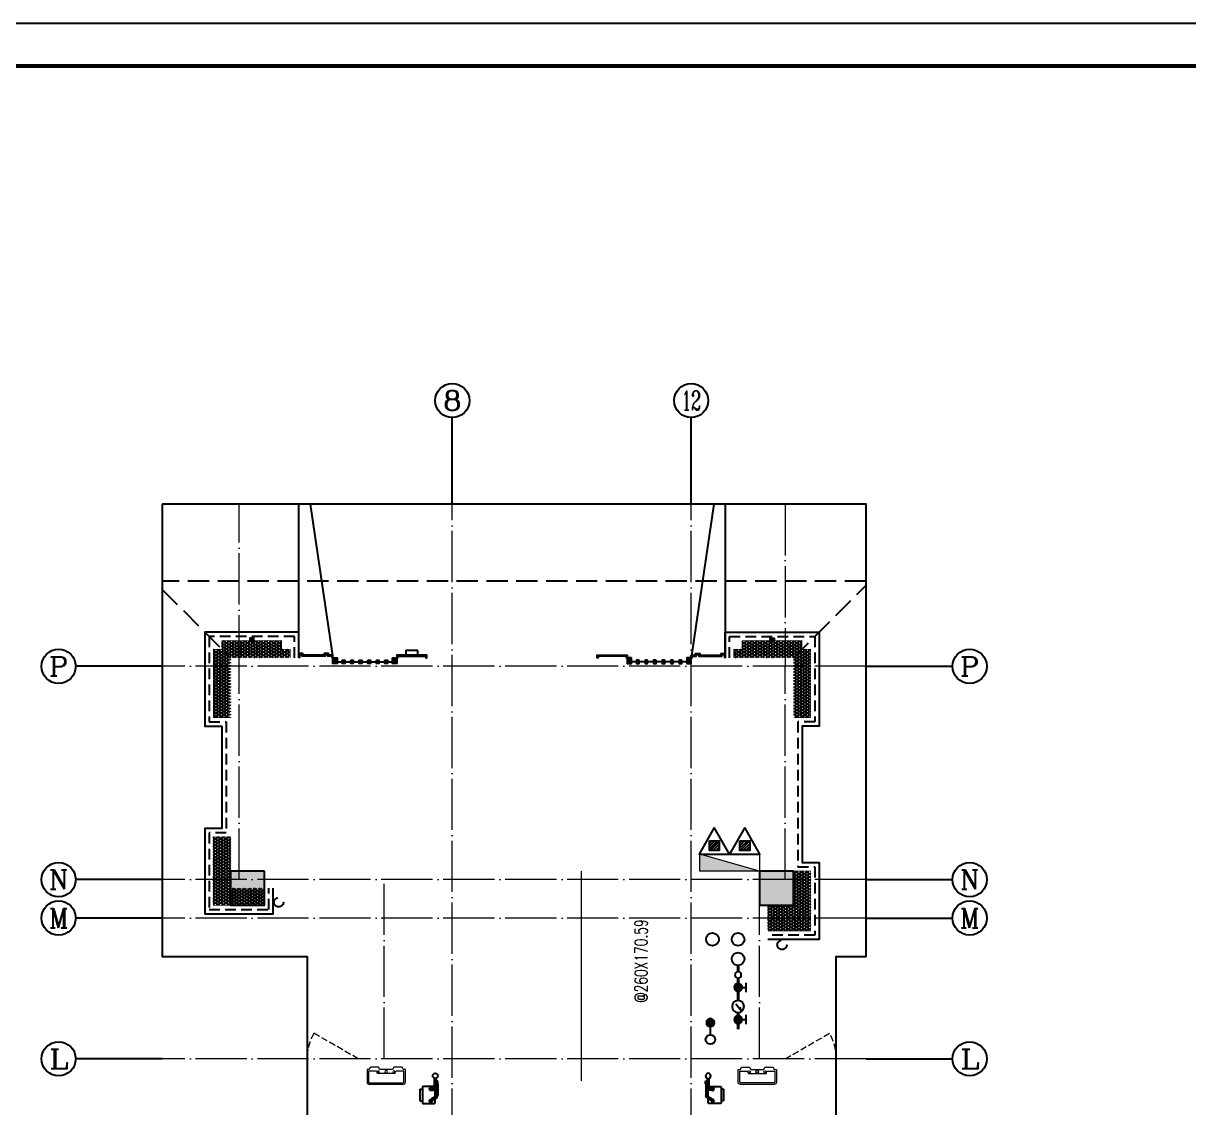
# Model space of a CAD drawing. Extents: x -518115 to 1124316, y -209821 to 1628073.
# Drawn here: x 954430 to 968090, y 59590 to 72298 of the extents above; entities that cross this region are included whole.
import ezdxf
from ezdxf.enums import TextEntityAlignment as Align

# ---------------------------------------------------------------- set-up
doc = ezdxf.new("R2010")
doc.units = 0
doc.header["$LTSCALE"] = 1000
doc.header["$MEASUREMENT"] = 0
for name, pattern in [('DASH', [0.35, 0.25, -0.1]), ('DOTE', [2.42, 2, -0.2, 0.02, -0.2]), ('HIDDEN', [0.375, 0.25, -0.125])]:
    doc.linetypes.add(name, pattern=pattern)
for name, color, linetype in [('A-EQPM-MECH', 191, 'Continuous'), ('AH-FURNITURE', 1, 'Continuous'), ('AXIS', 3, 'Continuous'), ('AXIS_TEXT', 4, 'Continuous'), ('DIM_SYMB', 3, 'Continuous'), ('EQUIP_地漏', 7, 'Continuous'), ('EQUIP_消防', 7, 'Continuous'), ('PUB_TEXT', 4, 'Continuous'), ('VPIPE-凝结', 150, 'Continuous'), ('VPIPE-废水', 31, 'Continuous'), ('VPIPE-消防', 1, 'TG_X'), ('VPIPE-给水', 3, 'TG_J'), ('VPIPE-雨水', 4, 'DASH'), ('修改标示', 212, 'Continuous'), ('卫生间', 6, 'Continuous'), ('图框', 140, 'Continuous'), ('污水', 3, 'Continuous'), ('看线', 251, 'Continuous'), ('立面', 73, 'Continuous'), ('立面-看线', 251, 'Continuous'), ('给水', 4, 'Continuous'), ('铝合金', 144, 'Continuous')]:
    doc.layers.add(name, color=color, linetype=linetype)
for name, color, linetype, lineweight in [('DOTE', 19, 'DOTE', 9), ('EQUIP_消火栓', 242, 'Continuous', 18), ('PUB_HATCH', 8, 'Continuous', 9), ('STAIR', 2, 'Continuous', 18), ('WINDOW', 144, 'Continuous', 15), ('平面-空调预留孔', 173, 'Continuous', 15)]:
    doc.layers.add(name, color=color, linetype=linetype, lineweight=lineweight)
doc.layers.add('yichutu', color=7, linetype='Continuous', true_color=0xffffff, plot=False)
doc.styles.add('_TCH_AXIS', font='COMPLEX', dxfattribs={"bigfont": 'GBCBIG'})
doc.styles.add('_TCH_DIM', font='SIMPLEX.shx', dxfattribs={"width": 0.7, "bigfont": 'GBCBIG.shx'})
doc.styles.add('COMPLEX', font='COMPLEX')
doc.styles.add('TG_LINETYPE', font='SIMPLEX', dxfattribs={"width": 0.8, "height": 3, "bigfont": 'HZTXT'})
doc.linetypes.add('TG_J', pattern='A,2,-0.22,["J",TG_LINETYPE,S=0.1,R=0,X=-0.18,Y=-0.15],0', length=2.22)
doc.linetypes.add('TG_X', pattern='A,4,-0.3,["X",TG_LINETYPE,S=0.1,R=0,X=-0.23,Y=-0.15],0', length=4.3)
pattern_1 = [(45, (256816.0654, -890217.961), (-2.24506403, 2.24506403), [])]
pattern_2 = [(0, (527841.131, -467154.355), (30.95625, 17.872595), [20.6375, -41.275]), (120, (527841.131, -467154.355), (-30.9562463, 17.8726014), [20.6375, -41.275]), (60, (527841.131, -467154.355), (3.7e-06, 35.7451964), [-41.275, 20.6375])]
pattern_3 = [(0, (527741.769, -470254.354), (30.95625, 17.872595), [20.6375, -41.275]), (120, (527741.769, -470254.354), (-30.9562463, 17.8726014), [20.6375, -41.275]), (60, (527741.769, -470254.354), (3.7e-06, 35.7451964), [-41.275, 20.6375])]
pattern_4 = [(45, (68808.3165, -730503.131), (-2.24506403, 2.24506403), [])]
pattern_5 = [(45, (257455.833, -890218.1396), (-2.24506403, 2.24506403), [])]
pattern_6 = [(45, (256755.8296, -890218.1434), (-2.24506403, 2.24506403), [])]
pattern_7 = [(45, (257365.8303, -890218.1486), (-2.24506403, 2.24506403), [])]
pattern_8 = [(45, (257265.8303, -890218.1477), (-2.24506403, 2.24506403), [])]
pattern_9 = [(45, (257165.8303, -890218.1467), (-2.24506403, 2.24506403), [])]
pattern_10 = [(45, (257065.8303, -890218.1458), (-2.24506403, 2.24506403), [])]
pattern_11 = [(45, (256965.8303, -890218.145), (-2.24506403, 2.24506403), [])]
pattern_12 = [(45, (256865.8303, -890218.144), (-2.24506403, 2.24506403), [])]
pattern_13 = [(45, (68608.3165, -731572.6303), (-2.24506403, 2.24506403), [])]

# ---------------------------------------------------------------- blocks, each defined once
blk = doc.blocks.new('A$C549D2611')
at = {"layer": '图框'}
blk.add_lwpolyline([(0, 0), (42050, 0), (42050, -29700), (0, -29700)], close=True, dxfattribs=at)
blk.add_lwpolyline([(0, 0), (42050, 0), (42050, -29700), (0, -29700)], close=True, dxfattribs=at)
at = {"layer": '图框', "const_width": 50}
blk.add_lwpolyline([(41550, -29200), (41550, -500), (1250, -500), (1250, -29200)], close=True, dxfattribs=at)
blk = doc.blocks.new('_AXISO')
blk.add_circle((0, 0), 0.5)
at = {"layer": 'AXIS_TEXT', "style": 'COMPLEX', "width": 1.041667}
blk.add_attdef('A', text='', height=0.56, dxfattribs=at).set_placement((-0.25, -0.28), (0.25, -0.28), align=Align.FIT)
blk = doc.blocks.new('A$C028C60F5')
at = {"color": 6}
blk.add_lwpolyline([(400, 0), (0, 0), (0, -400), (400, -400)], close=True, dxfattribs=at)
at = {"layer": 'PUB_HATCH'}
blk.add_solid([(0, -400), (400, -400), (0, 0), (400, 0)], dxfattribs=at)
blk = doc.blocks.new('A$C3EFA6995')
for p in [(9700, -2400), (15900, -2400)]:
    blk.add_blockref('A$C028C60F5', p)
blk = doc.blocks.new('A$C7D502F78')
at = {"layer": '修改标示', "ltscale": 2}
blk.add_lwpolyline([(-151, 197), (-11, 197), (-11, 142), (-151, 142)], close=True, dxfattribs=at)
blk = doc.blocks.new('$TwtSys$00000546')
h = blk.add_hatch()
h.set_pattern_fill('ANSI31', color=1, scale=200, style=0)
h.set_pattern_definition([(45, (-38543.802, -6670.83), (-17.67767, 17.67767), [])])
h.paths.add_polyline_path([(-65, 174), (65, 174), (65, 44), (-65, 44)])
at = {"color": 1}
for points in [[(0, 344), (-198, 0), (198, 0)], [(-65, 174), (65, 174), (65, 44), (-65, 44)]]:
    blk.add_lwpolyline(points, close=True, dxfattribs=at)
blk = doc.blocks.new('$TwtSys$00000434')
for p, q in [((-0.5, 0.5), (-0.5, -0.5)), ((-0.5, -0.5), (0.5, 0.5)), ((0.5, 0.5), (-0.5, 0.5)), ((0.5, -0.5), (0.5, 0.5)), ((-0.5, -0.5), (0.5, -0.5))]:
    blk.add_line(p, q)
blk.add_solid([(0.5, -0.5), (0.5, 0.5), (-0.5, -0.5)])
blk = doc.blocks.new('$TwtSys$00000141')
at = {"color": 1}
for p, q in [((-47, 4), (-5, 46)), ((-47, 4), (-5, 46)), ((-44, -18), (18, 44)), ((-44, -18), (18, 44)), ((-33, -33), (33, 33)), ((-33, -33), (33, 33)), ((-16, -44), (44, 16)), ((-16, -44), (44, 16)), ((6, -46), (46, -6)), ((6, -46), (46, -6))]:
    blk.add_line(p, q, dxfattribs=at)
blk.add_circle((0, 0), 47, dxfattribs=at)
blk.add_circle((0, 0), 47, dxfattribs=at)
blk = doc.blocks.new('A$C2705576B')
at = {"layer": '给水'}
h = blk.add_hatch(color=256, dxfattribs=at)
edge = h.paths.add_edge_path()
edge.add_arc((417, -1741), 47.2, 0, 360)
h = blk.add_hatch(color=256, dxfattribs=at)
edge = h.paths.add_edge_path()
edge.add_arc((795, -1741), 47.2, 0, 360)
for p, q in [((363, -1645), (472, -1645)), ((417, -1741), (417, -1645)), ((601, -1768), (525, -1704)), ((525, -1704), (564, -1715)), ((740, -1645), (849, -1645)), ((795, -1741), (795, -1645))]:
    blk.add_line(p, q, dxfattribs=at)
at = {"layer": '给水', "const_width": 35.4}
for points in [[(499, -1741), (302, -1741)], [(903, -1741), (641, -1741)], [(1053, -1741), (978, -1741)]]:
    blk.add_lwpolyline(points, dxfattribs=at)
at = {"layer": '给水'}
for centre, radius in [((417, -1741), 47.2), ((570, -1741), 70.8), ((795, -1741), 47.2), ((941, -1741), 37.5)]:
    blk.add_circle(centre, radius, dxfattribs=at)
blk = doc.blocks.new('FRSDFDGDGDRGDR')
at = {"layer": '平面-空调预留孔'}
for p, q in [((699612, 775044), (699612, 775441)), ((699619, 775448), (699746, 775448)), ((699746, 775448), (699746, 775355)), ((699720, 775342), (699720, 775143)), ((699727, 775349), (699740, 775349)), ((699727, 775136), (699740, 775136)), ((699746, 775130), (699746, 775037)), ((699746, 775037), (699619, 775037))]:
    blk.add_line(p, q, dxfattribs=at)
blk.add_lwpolyline([(699766, 775167), (699793, 775154), (699793, 775057), (699766, 775044), (699766, 775018), (699619, 775018, -0.414214), (699593, 775044), (699593, 775441, -0.414214), (699619, 775468), (699766, 775468), (699766, 775441), (699793, 775428), (699793, 775332), (699766, 775318)], format="xyb", close=True, dxfattribs=at)
for centre, radius in [((699740, 775243), 15.8), ((699740, 775332), 10.6), ((699740, 775154), 10.6)]:
    blk.add_circle(centre, radius, dxfattribs=at)
for centre, start, end in [((699619, 775441), 90, 180), ((699727, 775342), 90, 180), ((699740, 775355), 270, 360), ((699727, 775143), 180, 270), ((699740, 775130), 0, 90), ((699619, 775044), 180, 270)]:
    blk.add_arc(centre, 6.6, start, end, dxfattribs=at)
blk = doc.blocks.new('A$C60D053AF')
at = {"layer": 'AH-FURNITURE', "color": 8}
for p, q in [((233, -90), (128, -90)), ((233, -110), (128, -110)), ((193, -71), (328, -71)), ((193, -91), (328, -91)), ((245, -129), (245, -122)), ((265, -129), (265, -122)), ((342, -97), (370, -143)), ((356, -83), (384, -129)), ((255, -281), (255, -251)), ((393, -281), (393, -251)), ((255, -281), (393, -281))]:
    blk.add_line(p, q, dxfattribs=at)
for points in [[(170, -68, 1), (170, -94), (193, -94), (193, -68)], [(234, -251), (414, -251, 0.414214), (424, -241), (424, -111, 0.414214), (414, -101), (234, -101, 0.414214), (224, -111), (224, -241, 0.414214)], [(268, -122), (268, -107, 0.414214), (248, -87), (233, -87), (233, -113), (242, -113), (242, -122)], [(242, -152, 1), (268, -152), (268, -129), (242, -129)], [(384, -161, 1), (402, -143), (386, -127), (368, -145)]]:
    blk.add_lwpolyline(points, format="xyb", close=True, dxfattribs=at)
for centre, radius in [((100, -100), 30), ((255, -152), 15), ((255, -152), 10), ((393, -152), 15), ((393, -152), 10)]:
    blk.add_circle(centre, radius, dxfattribs=at)
for radius in [40, 20]:
    blk.add_arc((328, -111), radius, 45, 90, dxfattribs=at)
blk = doc.blocks.new('A$C1F074C3D')
at = {"layer": 'STAIR'}
blk.add_line((-1190, 4160), (-1190, 1703), dxfattribs=at)
blk = doc.blocks.new('yct-841-594-84100-59399.9999999999-100-1000.0')
at = {"layer": 'yichutu', "color": 7, "true_color": 0xffffff}
blk.add_lwpolyline([(0, 0), (0, 59400), (84100, 59400), (84100, 0)], close=True, dxfattribs=at)

msp = doc.modelspace()

# ---------------------------------------------------------------- hatches: boundary and pattern name
at = {"layer": '立面'}
h = msp.add_hatch(dxfattribs=at)
h.set_pattern_fill('ANSI31', color=251, scale=2)
h.set_pattern_definition(pattern_4)
h.paths.add_polyline_path([(957083.6, 65062.4), (957133.6, 65062.4), (957133.6, 65092.4), (957083.6, 65092.4)])
h = msp.add_hatch(dxfattribs=at)
h.set_pattern_fill('ANSI31', color=251, scale=2)
h.set_pattern_definition(pattern_4)
h.paths.add_polyline_path([(963233.1, 65062.4), (963183.1, 65062.4), (963183.1, 65092.4), (963233.1, 65092.4)])
h = msp.add_hatch(dxfattribs=at)
h.set_pattern_fill('ANSI31', color=251, scale=2)
h.set_pattern_definition(pattern_1)
h.paths.add_polyline_path([(957658.6, 64862.5), (958058.3, 64862.5), (958058.3, 64892.5), (958008.3, 64892.5), (958008.3, 64912.6), (957958.3, 64912.6), (957958.3, 64892.6), (957708.5, 64892.3), (957708.3, 64912.6), (957658.6, 64912.6)])
h.paths.add_polyline_path([(957668.6, 64862.5), (958048.3, 64862.5), (958048.3, 64882.5), (957998.3, 64882.5), (957998.3, 64902.6), (957968.3, 64902.6), (957968.3, 64882.6), (957698.6, 64882.3), (957698.4, 64902.6), (957668.6, 64902.6)])
h = msp.add_hatch(dxfattribs=at)
h.set_pattern_fill('ANSI31', color=251, scale=2)
h.set_pattern_definition(pattern_13)
edge = h.paths.add_edge_path()
edge.add_line((958808.3, 64862.4), (958818.3, 64862.4))
edge.add_line((958818.3, 64862.4), (958818.3, 64882.4))
edge.add_line((958818.3, 64882.4), (959148.3, 64882.4))
edge.add_line((959148.3, 64882.4), (959148.3, 64862.5))
edge.add_line((959148.3, 64862.5), (959158.3, 64862.4))
edge.add_line((959158.3, 64862.4), (959158.3, 64892.4))
edge.add_line((959158.3, 64892.4), (958808.3, 64892.4))
edge.add_line((958808.3, 64892.4), (958808.3, 64862.4))
h = msp.add_hatch(dxfattribs=at)
h.set_pattern_fill('ANSI31', color=251, scale=2)
h.set_pattern_definition(pattern_13)
edge = h.paths.add_edge_path()
edge.add_line((961508.4, 64862.4), (961498.4, 64862.4))
edge.add_line((961498.4, 64862.4), (961498.4, 64882.4))
edge.add_line((961498.4, 64882.4), (961168.3, 64882.4))
edge.add_line((961168.3, 64882.4), (961168.3, 64862.5))
edge.add_line((961168.3, 64862.5), (961158.3, 64862.4))
edge.add_line((961158.3, 64862.4), (961158.3, 64892.4))
edge.add_line((961158.3, 64892.4), (961508.4, 64892.4))
edge.add_line((961508.4, 64892.4), (961508.4, 64862.4))
h = msp.add_hatch(dxfattribs=at)
h.set_pattern_fill('ANSI31', color=251, scale=2)
h.set_pattern_definition(pattern_1)
h.paths.add_polyline_path([(962658.1, 64862.5), (962258.4, 64862.5), (962258.4, 64892.5), (962308.4, 64892.5), (962308.4, 64912.6), (962358.4, 64912.6), (962358.4, 64892.6), (962608.2, 64892.3), (962608.4, 64912.6), (962658.1, 64912.6)])
h.paths.add_polyline_path([(962648.1, 64862.5), (962268.4, 64862.5), (962268.4, 64882.5), (962318.4, 64882.5), (962318.4, 64902.6), (962348.4, 64902.6), (962348.4, 64882.6), (962618.1, 64882.3), (962618.3, 64902.6), (962648.1, 64902.6)])
h = msp.add_hatch(dxfattribs=at)
h.set_pattern_fill('ANSI31', color=251, scale=2)
h.set_pattern_definition(pattern_6)
h.paths.add_polyline_path([(958058.3, 64862.4), (958108.3, 64862.4), (958108.3, 64795.7), (958058.3, 64795.7)])
h = msp.add_hatch(dxfattribs=at)
h.set_pattern_fill('ANSI31', color=251, scale=2)
h.set_pattern_definition(pattern_12)
h.paths.add_polyline_path([(958168.3, 64835.4), (958198.3, 64835.4), (958198.3, 64795.7), (958168.3, 64795.7)])
h = msp.add_hatch(dxfattribs=at)
h.set_pattern_fill('ANSI31', color=251, scale=2)
h.set_pattern_definition(pattern_11)
h.paths.add_polyline_path([(958268.3, 64835.4), (958298.3, 64835.4), (958298.3, 64795.7), (958268.3, 64795.7)])
h = msp.add_hatch(dxfattribs=at)
h.set_pattern_fill('ANSI31', color=251, scale=2)
h.set_pattern_definition(pattern_10)
h.paths.add_polyline_path([(958368.3, 64835.4), (958398.3, 64835.4), (958398.3, 64795.7), (958368.3, 64795.7)])
h = msp.add_hatch(dxfattribs=at)
h.set_pattern_fill('ANSI31', color=251, scale=2)
h.set_pattern_definition(pattern_9)
h.paths.add_polyline_path([(958468.3, 64835.4), (958498.3, 64835.4), (958498.3, 64795.7), (958468.3, 64795.7)])
h = msp.add_hatch(dxfattribs=at)
h.set_pattern_fill('ANSI31', color=251, scale=2)
h.set_pattern_definition(pattern_8)
h.paths.add_polyline_path([(958568.3, 64835.4), (958598.3, 64835.4), (958598.3, 64795.7), (958568.3, 64795.7)])
h = msp.add_hatch(dxfattribs=at)
h.set_pattern_fill('ANSI31', color=251, scale=2)
h.set_pattern_definition(pattern_7)
h.paths.add_polyline_path([(958668.3, 64835.4), (958698.3, 64835.4), (958698.3, 64795.7), (958668.3, 64795.7)])
h = msp.add_hatch(dxfattribs=at)
h.set_pattern_fill('ANSI31', color=251, scale=2)
h.set_pattern_definition(pattern_5)
h.paths.add_polyline_path([(958758.3, 64862.4), (958808.3, 64862.4), (958808.3, 64795.7), (958758.3, 64795.7)])
h = msp.add_hatch(dxfattribs=at)
h.set_pattern_fill('ANSI31', color=251, scale=2)
h.set_pattern_definition(pattern_5)
h.paths.add_polyline_path([(961558.4, 64862.4), (961508.4, 64862.4), (961508.4, 64795.7), (961558.4, 64795.7)])
h = msp.add_hatch(dxfattribs=at)
h.set_pattern_fill('ANSI31', color=251, scale=2)
h.set_pattern_definition(pattern_7)
h.paths.add_polyline_path([(961648.4, 64835.4), (961618.4, 64835.4), (961618.4, 64795.7), (961648.4, 64795.7)])
h = msp.add_hatch(dxfattribs=at)
h.set_pattern_fill('ANSI31', color=251, scale=2)
h.set_pattern_definition(pattern_8)
h.paths.add_polyline_path([(961748.4, 64835.4), (961718.4, 64835.4), (961718.4, 64795.7), (961748.4, 64795.7)])
h = msp.add_hatch(dxfattribs=at)
h.set_pattern_fill('ANSI31', color=251, scale=2)
h.set_pattern_definition(pattern_9)
h.paths.add_polyline_path([(961848.4, 64835.4), (961818.4, 64835.4), (961818.4, 64795.7), (961848.4, 64795.7)])
h = msp.add_hatch(dxfattribs=at)
h.set_pattern_fill('ANSI31', color=251, scale=2)
h.set_pattern_definition(pattern_10)
h.paths.add_polyline_path([(961948.4, 64835.4), (961918.4, 64835.4), (961918.4, 64795.7), (961948.4, 64795.7)])
h = msp.add_hatch(dxfattribs=at)
h.set_pattern_fill('ANSI31', color=251, scale=2)
h.set_pattern_definition(pattern_11)
h.paths.add_polyline_path([(962048.4, 64835.4), (962018.4, 64835.4), (962018.4, 64795.7), (962048.4, 64795.7)])
h = msp.add_hatch(dxfattribs=at)
h.set_pattern_fill('ANSI31', color=251, scale=2)
h.set_pattern_definition(pattern_12)
h.paths.add_polyline_path([(962148.4, 64835.4), (962118.4, 64835.4), (962118.4, 64795.7), (962148.4, 64795.7)])
h = msp.add_hatch(dxfattribs=at)
h.set_pattern_fill('ANSI31', color=251, scale=2)
h.set_pattern_definition(pattern_6)
h.paths.add_polyline_path([(962258.4, 64862.4), (962208.4, 64862.4), (962208.4, 64795.7), (962258.4, 64795.7)])
at = {"layer": '立面-看线'}
h = msp.add_hatch(dxfattribs=at)
h.set_pattern_fill('HONEY', color=256, scale=13)
h.set_pattern_definition(pattern_2)
h.paths.add_polyline_path([(957458.6, 64962.4), (957458.6, 65062.4), (956758.6, 65062.4), (956758.6, 64962.4), (956658.6, 64962.4), (956658.6, 64162.4), (956858.3, 64162.4), (956858.3, 64862.4), (957557.7, 64862.4), (957557.7, 64962.4)])
h = msp.add_hatch(dxfattribs=at)
h.set_pattern_fill('HONEY', color=256, scale=13)
h.set_pattern_definition(pattern_2)
h.paths.add_polyline_path([(962858.1, 64962.4), (962858.1, 65062.4), (963558.1, 65062.4), (963558.1, 64962.4), (963658.1, 64962.4), (963658.1, 64162.4), (963458.3, 64162.4), (963458.3, 64862.4), (962759, 64862.4), (962759, 64962.4)])
h = msp.add_hatch(dxfattribs=at)
h.set_pattern_fill('HONEY', color=256, scale=13)
h.set_pattern_definition(pattern_3)
h.paths.add_polyline_path([(957258.3, 62162.4), (956858.3, 62162.4), (956858.3, 62762.4), (956658.9, 62762.4), (956658.9, 61962.4), (957258.3, 61962.4)])
h = msp.add_hatch(dxfattribs=at)
h.set_pattern_fill('HONEY', color=256, scale=13)
h.set_pattern_definition(pattern_3)
edge = h.paths.add_edge_path()
edge.add_line((963658.3, 62362.4), (963657.8, 61662.4))
edge.add_line((963657.8, 61662.4), (963158.3, 61662.4))
edge.add_line((963158.3, 61662.4), (963158.3, 61962.4))
edge.add_line((963158.3, 61962.4), (963458.3, 61962.4))
edge.add_line((963458.3, 61962.4), (963458.3, 62362.4))
edge.add_line((963458.3, 62362.4), (963657.8, 62362.4))

# ---------------------------------------------------------------- linework, layer by layer
at = {"color": 1, "const_width": 8}
for points in [[(956858.3, 64162.4), (956658.6, 64162.4), (956658.6, 64962.4), (956758.6, 64962.4), (956758.6, 65062.4), (957048.6, 65062.4), (957048.6, 65062.4), (957168.6, 65062.4), (957168.6, 65062.4), (957458.6, 65062.4), (957458.6, 64962.4), (957558.6, 64962.4), (957558.6, 64862.4)], [(963458.3, 64162.4), (963658.1, 64162.4), (963658.1, 64962.4), (963558.1, 64962.4), (963558.1, 65062.4), (963268.1, 65062.4), (963268.1, 65062.4), (963148.1, 65062.4), (963148.1, 65062.4), (962858.1, 65062.4), (962858.1, 64962.4), (962758.1, 64962.4), (962758.1, 64862.4)], [(956858.3, 62762.4), (956658.3, 62762.4), (956658.3, 61962.4), (957258.3, 61962.4), (957258.3, 62162.4)], [(963458.3, 62362.4), (963658.3, 62362.4), (963658.3, 61662.4), (963158.3, 61662.4)]]:
    msp.add_lwpolyline(points, dxfattribs=at)
at = {"layer": 'A-EQPM-MECH', "color": 2}
for points in [[(957658.6, 64862.4), (957658.6, 66662.4)], [(957791.8, 66662.4), (958058.3, 64862.4)], [(962525, 66662.4), (962258.4, 64862.4)], [(962658.6, 66662.4), (962658.6, 64862.4)]]:
    msp.add_lwpolyline(points, dxfattribs=at)
at = {"layer": 'AXIS'}
for p, q in [((959458.3, 66662.4), (959458.3, 67677)), ((962258.3, 66662.4), (962258.3, 67677)), ((956058.3, 64762.4), (955043.7, 64762.4)), ((964308.4, 64762.4), (965323, 64762.4)), ((956058.3, 62262.4), (955043.7, 62262.4)), ((964308.4, 62262.4), (965323, 62262.4)), ((956058.3, 61812.4), (955043.7, 61812.4)), ((964308.4, 61812.4), (965323, 61812.4)), ((956058.3, 60162.4), (955043.7, 60162.4)), ((964308.4, 60162.4), (965323, 60162.4))]:
    msp.add_line(p, q, dxfattribs=at)
at = {"layer": 'DIM_SYMB'}
msp.add_lwpolyline([(956058.3, 66662.4), (956058.3, 61362.4), (957758.3, 61362.4), (957758.3, 53162.4), (963958.3, 53162.4), (963958.3, 61362.4), (964308.4, 61362.4), (964308.4, 66662.4)], close=True, dxfattribs=at)
at = {"layer": 'DOTE', "linetype": 'DOTE', "ltscale": 0.3}
for p, q in [((956958.3, 64762.4), (956958.3, 66662.4)), ((959458.3, 57762.6), (959458.3, 66662.4)), ((962258.3, 57762.6), (962258.3, 66662.4)), ((963358.3, 66662.4), (963358.3, 64762.4)), ((964308.4, 64762.4), (956058.3, 64762.4)), ((956958.3, 62262.4), (956958.3, 64762.4)), ((963358.3, 62262.4), (963358.3, 64762.4)), ((964308.4, 62262.4), (956058.3, 62262.4)), ((958658.3, 60162.4), (958658.3, 62262.4)), ((963058.3, 60162.4), (963058.3, 62262.4)), ((964308.4, 61812.4), (956058.3, 61812.4)), ((964308.4, 60162.4), (956058.3, 60162.4))]:
    msp.add_line(p, q, dxfattribs=at)
at = {"layer": 'VPIPE-凝结'}
msp.add_line((962483.3, 60442.4), (962483.3, 60540.4), dxfattribs=at)
at = {"layer": 'VPIPE-废水'}
msp.add_circle((962483.3, 60387.4), 55, dxfattribs=at)
at = {"layer": 'VPIPE-消防', "linetype": 'Continuous'}
msp.add_circle((962508.3, 61562.4), 75, dxfattribs=at)
at = {"layer": 'VPIPE-给水', "linetype": 'Continuous'}
for centre in [(962808.3, 61562.4), (962808.3, 61332.4)]:
    msp.add_circle(centre, 75, dxfattribs=at)
at = {"layer": 'VPIPE-雨水'}
for centre in [(957423.3, 61997.4), (963323.3, 61497.4)]:
    msp.add_circle(centre, 55, dxfattribs=at)
at = {"layer": 'WINDOW', "color": 250, "linetype": 'DASH', "ltscale": 0.3}
for points in [[(958356.5, 60162.4), (957836.9, 60462.4, 0.1316523), (957756.5, 60162.4)], [(963360.2, 60162.4), (963879.8, 60462.4, -0.1316523), (963960.2, 60162.4)], [(963958.3, 60163.5, 0.0004569), (963958.3, 60162.4)]]:
    msp.add_lwpolyline(points, format="xyb", dxfattribs=at)
at = {"layer": '卫生间', "color": 159, "linetype": 'DASH', "true_color": 0x22346e}
for p, q in [((963458.3, 64862.4), (964308.4, 65712.4)), ((956058.3, 65662.4), (956858.3, 64862.4))]:
    msp.add_line(p, q, dxfattribs=at)
msp.add_lwpolyline([(964308.4, 65762.4), (956058.3, 65762.4)], dxfattribs=at)
at = {"layer": '看线', "color": 201}
for points in [[(957658.6, 64862.4), (957658.6, 65162.4), (956558.6, 65162.4), (956558.6, 64062.4), (956758.3, 64062.4), (956758.3, 62862.4), (956558.3, 62862.4), (956558.3, 61862.4), (957358.3, 61862.4), (957358.3, 62162.4)], [(962658.1, 64862.4), (962658.1, 65162.4), (963758.1, 65162.4), (963758.1, 64062.4), (963558.3, 64062.4), (963558.3, 62462.4), (963758.3, 62462.4), (963758.3, 61562.4), (963158.3, 61562.4)]]:
    msp.add_lwpolyline(points, dxfattribs=at)
at = {"layer": '看线', "color": 201, "linetype": 'HIDDEN', "ltscale": 0.5}
for points in [[(957608.6, 64862.4), (957608.6, 65112.4), (956608.6, 65112.4), (956608.6, 64112.4), (956808.3, 64112.4), (956808.3, 62812.4), (956608.3, 62812.4), (956608.3, 61912.4), (957308.3, 61912.4), (957308.3, 62162.4)], [(962708.1, 64862.4), (962708.1, 65112.4), (963708.1, 65112.4), (963708.1, 64112.4), (963508.3, 64112.4), (963508.3, 62412.4), (963708.3, 62412.4), (963708.3, 61612.4), (963158.3, 61612.4)]]:
    msp.add_lwpolyline(points, dxfattribs=at)
at = {"layer": '立面', "color": 6}
for p, q in [((958268.3, 64795.7), (958268.3, 64835.4)), ((958268.3, 64835.4), (958298.3, 64835.4)), ((958298.3, 64795.7), (958268.3, 64795.7)), ((958298.3, 64835.4), (958298.3, 64795.7)), ((962018.4, 64835.4), (962018.4, 64795.7)), ((962048.4, 64835.4), (962018.4, 64835.4)), ((962018.4, 64795.7), (962048.4, 64795.7)), ((962048.4, 64795.7), (962048.4, 64835.4))]:
    msp.add_line(p, q, dxfattribs=at)
at = {"layer": '立面', "color": 251}
for points in [[(957083.6, 65062.4), (957133.6, 65062.4), (957133.6, 65092.4), (957083.6, 65092.4)], [(963233.1, 65062.4), (963183.1, 65062.4), (963183.1, 65092.4), (963233.1, 65092.4)]]:
    msp.add_lwpolyline(points, close=True, dxfattribs=at)
for points in [[(958808.3, 64862.4), (958818.3, 64862.4), (958818.3, 64882.4), (959148.3, 64882.4), (959148.3, 64862.5), (959158.3, 64862.4), (959158.3, 64892.4), (958808.3, 64892.4), (958808.3, 64862.4)], [(961508.4, 64862.4), (961498.4, 64862.4), (961498.4, 64882.4), (961168.3, 64882.4), (961168.3, 64862.5), (961158.3, 64862.4), (961158.3, 64892.4), (961508.4, 64892.4), (961508.4, 64862.4)]]:
    msp.add_lwpolyline(points, dxfattribs=at)
at = {"layer": '立面', "color": 6}
for points in [[(958058.3, 64862.4), (958108.3, 64862.4), (958108.3, 64795.7), (958058.3, 64795.7)], [(958368.3, 64835.4), (958398.3, 64835.4), (958398.3, 64795.7), (958368.3, 64795.7)], [(958468.3, 64835.4), (958498.3, 64835.4), (958498.3, 64795.7), (958468.3, 64795.7)], [(958568.3, 64835.4), (958598.3, 64835.4), (958598.3, 64795.7), (958568.3, 64795.7)], [(958668.3, 64835.4), (958698.3, 64835.4), (958698.3, 64795.7), (958668.3, 64795.7)], [(958758.3, 64862.4), (958808.3, 64862.4), (958808.3, 64795.7), (958758.3, 64795.7)], [(961558.4, 64862.4), (961508.4, 64862.4), (961508.4, 64795.7), (961558.4, 64795.7)], [(961648.4, 64835.4), (961618.4, 64835.4), (961618.4, 64795.7), (961648.4, 64795.7)], [(961748.4, 64835.4), (961718.4, 64835.4), (961718.4, 64795.7), (961748.4, 64795.7)], [(961848.4, 64835.4), (961818.4, 64835.4), (961818.4, 64795.7), (961848.4, 64795.7)], [(961948.4, 64835.4), (961918.4, 64835.4), (961918.4, 64795.7), (961948.4, 64795.7)], [(962258.4, 64862.4), (962208.4, 64862.4), (962208.4, 64795.7), (962258.4, 64795.7)]]:
    msp.add_lwpolyline(points, close=True, dxfattribs=at)
at = {"layer": '铝合金', "color": 6}
for p, q in [((958108.3, 64815.5), (958168.3, 64815.5)), ((958198.3, 64815.5), (958268.3, 64815.5)), ((958298.3, 64815.5), (958368.3, 64815.5)), ((958398.3, 64815.5), (958468.3, 64815.5)), ((958498.3, 64815.5), (958568.3, 64815.5)), ((958598.3, 64815.5), (958668.3, 64815.5)), ((958698.3, 64815.5), (958758.3, 64815.5)), ((961618.4, 64815.5), (961558.4, 64815.5)), ((961718.4, 64815.5), (961648.4, 64815.5)), ((961818.4, 64815.5), (961748.4, 64815.5)), ((961918.4, 64815.5), (961848.4, 64815.5)), ((962018.4, 64815.5), (961948.4, 64815.5)), ((962118.4, 64815.5), (962048.4, 64815.5)), ((962208.4, 64815.5), (962148.4, 64815.5))]:
    msp.add_line(p, q, dxfattribs=at)
for points in [[(957083.6, 65062.4), (957133.6, 65062.4), (957133.6, 65092.4), (957083.6, 65092.4)], [(963233.1, 65062.4), (963183.1, 65062.4), (963183.1, 65092.4), (963233.1, 65092.4)], [(958058.3, 64862.4), (958108.3, 64862.4), (958108.3, 64795.7), (958058.3, 64795.7)], [(958168.3, 64835.4), (958198.3, 64835.4), (958198.3, 64795.7), (958168.3, 64795.7)], [(958268.3, 64835.4), (958298.3, 64835.4), (958298.3, 64795.7), (958268.3, 64795.7)], [(958368.3, 64835.4), (958398.3, 64835.4), (958398.3, 64795.7), (958368.3, 64795.7)], [(958468.3, 64835.4), (958498.3, 64835.4), (958498.3, 64795.7), (958468.3, 64795.7)], [(958568.3, 64835.4), (958598.3, 64835.4), (958598.3, 64795.7), (958568.3, 64795.7)], [(958668.3, 64835.4), (958698.3, 64835.4), (958698.3, 64795.7), (958668.3, 64795.7)], [(958758.3, 64862.4), (958808.3, 64862.4), (958808.3, 64795.7), (958758.3, 64795.7)], [(961558.4, 64862.4), (961508.4, 64862.4), (961508.4, 64795.7), (961558.4, 64795.7)], [(961648.4, 64835.4), (961618.4, 64835.4), (961618.4, 64795.7), (961648.4, 64795.7)], [(961748.4, 64835.4), (961718.4, 64835.4), (961718.4, 64795.7), (961748.4, 64795.7)], [(961848.4, 64835.4), (961818.4, 64835.4), (961818.4, 64795.7), (961848.4, 64795.7)], [(961948.4, 64835.4), (961918.4, 64835.4), (961918.4, 64795.7), (961948.4, 64795.7)], [(962048.4, 64835.4), (962018.4, 64835.4), (962018.4, 64795.7), (962048.4, 64795.7)], [(962148.4, 64835.4), (962118.4, 64835.4), (962118.4, 64795.7), (962148.4, 64795.7)], [(962258.4, 64862.4), (962208.4, 64862.4), (962208.4, 64795.7), (962258.4, 64795.7)]]:
    msp.add_lwpolyline(points, close=True, dxfattribs=at)
for points in [[(958058.3, 64862.5), (958058.3, 64892.5), (958008.3, 64892.5), (958008.3, 64912.6), (957958.3, 64912.6), (957958.3, 64892.6), (957708.5, 64892.3), (957708.3, 64912.6), (957658.6, 64912.6), (957658.6, 64862.5)], [(958048.3, 64862.5), (958048.3, 64882.5), (957998.3, 64882.5), (957998.3, 64902.6), (957968.3, 64902.6), (957968.3, 64882.6), (957698.6, 64882.3), (957698.4, 64902.6), (957668.6, 64902.6), (957668.6, 64862.5)], [(958808.3, 64862.4), (958818.3, 64862.4), (958818.3, 64882.4), (959148.3, 64882.4), (959148.3, 64862.5), (959158.3, 64862.4), (959158.3, 64892.4), (958808.3, 64892.4), (958808.3, 64862.4)], [(961508.4, 64862.4), (961498.4, 64862.4), (961498.4, 64882.4), (961168.3, 64882.4), (961168.3, 64862.5), (961158.3, 64862.4), (961158.3, 64892.4), (961508.4, 64892.4), (961508.4, 64862.4)], [(962258.4, 64862.5), (962258.4, 64892.5), (962308.4, 64892.5), (962308.4, 64912.6), (962358.4, 64912.6), (962358.4, 64892.6), (962608.2, 64892.3), (962608.4, 64912.6), (962658.1, 64912.6), (962658.1, 64862.5)], [(962268.4, 64862.5), (962268.4, 64882.5), (962318.4, 64882.5), (962318.4, 64902.6), (962348.4, 64902.6), (962348.4, 64882.6), (962618.1, 64882.3), (962618.3, 64902.6), (962648.1, 64902.6), (962648.1, 64862.5)]]:
    msp.add_lwpolyline(points, dxfattribs=at)

# ---------------------------------------------------------------- block references
for name, p in [('A$C549D2611', (947430.5, 72298.4)), ('A$C3EFA6995', (947158.3, 64762.4)), ('A$C1F074C3D', (962158.3, 58202.4))]:
    msp.add_blockref(name, p)
at = {"xscale": -1}
for name, p, rotation in [('FRSDFDGDGDRGDR', (183440.8, -639729.5), 270), ('A$C60D053AF', (962358.3, 60062.4), 90)]:
    msp.add_blockref(name, p, dxfattribs=dict(at, rotation=rotation))
for name, p, rotation in [('A$C60D053AF', (959358.3, 60063), 270), ('FRSDFDGDGDRGDR', (1738275.9, -639730.1), 90.00000000000001)]:
    msp.add_blockref(name, p, dxfattribs=dict(rotation=rotation))
at = {"layer": 'AXIS'}
ref = msp.add_blockref('_AXISO', (959458.3, 67877), dxfattribs=dict(at, xscale=400, yscale=400, zscale=400))
ref.add_attrib('A', '8', dxfattribs={"layer": 'AXIS_TEXT', "height": 226.3, "style": '_TCH_AXIS', "width": 1.5}).set_placement((959345.2, 67763.8), (959571.5, 67763.8), align=Align.FIT)
ref = msp.add_blockref('_AXISO', (962258.3, 67877), dxfattribs=dict(at, xscale=400, yscale=400, zscale=400))
ref.add_attrib('A', '12', dxfattribs={"layer": 'AXIS_TEXT', "height": 226.27, "style": '_TCH_AXIS', "width": 0.724138}).set_placement((962145.2, 67763.8), (962371.5, 67763.8), align=Align.FIT)
ref = msp.add_blockref('_AXISO', (954843.7, 64762.4), dxfattribs=dict(at, xscale=400, yscale=400, zscale=400))
ref.add_attrib('A', 'P', dxfattribs={"layer": 'AXIS_TEXT', "height": 226.3, "style": '_TCH_AXIS', "width": 1.235294}).set_placement((954730.6, 64649.2), (954956.9, 64649.2), align=Align.FIT)
ref = msp.add_blockref('_AXISO', (965523, 64762.4), dxfattribs=dict(at, xscale=400, yscale=400, zscale=400))
ref.add_attrib('A', 'P', dxfattribs={"layer": 'AXIS_TEXT', "height": 226.3, "style": '_TCH_AXIS', "width": 1.235294}).set_placement((965409.8, 64649.2), (965636.1, 64649.2), align=Align.FIT)
ref = msp.add_blockref('_AXISO', (954843.7, 62262.4), dxfattribs=dict(at, xscale=400, yscale=400, zscale=400))
ref.add_attrib('A', 'N', dxfattribs={"layer": 'AXIS_TEXT', "height": 226.3, "style": '_TCH_AXIS', "width": 1.105263}).set_placement((954730.6, 62149.2), (954956.9, 62149.2), align=Align.FIT)
ref = msp.add_blockref('_AXISO', (965523, 62262.4), dxfattribs=dict(at, xscale=400, yscale=400, zscale=400))
ref.add_attrib('A', 'N', dxfattribs={"layer": 'AXIS_TEXT', "height": 226.3, "style": '_TCH_AXIS', "width": 1.105263}).set_placement((965409.8, 62149.2), (965636.1, 62149.2), align=Align.FIT)
ref = msp.add_blockref('_AXISO', (954843.7, 61812.4), dxfattribs=dict(at, xscale=400, yscale=400, zscale=400))
ref.add_attrib('A', 'M', dxfattribs={"layer": 'AXIS_TEXT', "height": 226.3, "style": '_TCH_AXIS'}).set_placement((954730.6, 61699.2), (954956.9, 61699.2), align=Align.FIT)
ref = msp.add_blockref('_AXISO', (965523, 61812.4), dxfattribs=dict(at, xscale=400, yscale=400, zscale=400))
ref.add_attrib('A', 'M', dxfattribs={"layer": 'AXIS_TEXT', "height": 226.3, "style": '_TCH_AXIS'}).set_placement((965409.8, 61699.2), (965636.1, 61699.2), align=Align.FIT)
ref = msp.add_blockref('_AXISO', (954843.7, 60162.4), dxfattribs=dict(at, xscale=400, yscale=400, zscale=400))
ref.add_attrib('A', 'L', dxfattribs={"layer": 'AXIS_TEXT', "height": 226.3, "style": '_TCH_AXIS', "width": 1.4}).set_placement((954730.6, 60049.2), (954956.9, 60049.2), align=Align.FIT)
ref = msp.add_blockref('_AXISO', (965523, 60162.4), dxfattribs=dict(at, xscale=400, yscale=400, zscale=400))
ref.add_attrib('A', 'L', dxfattribs={"layer": 'AXIS_TEXT', "height": 226.3, "style": '_TCH_AXIS', "width": 1.4}).set_placement((965409.8, 60049.2), (965636.1, 60049.2), align=Align.FIT)
at = {"layer": 'EQUIP_地漏', "xscale": -1, "rotation": 359.999999999891}
msp.add_blockref('$TwtSys$00000141', (962483.3, 60587.4), dxfattribs=at)
at = {"layer": 'EQUIP_消火栓', "xscale": -700, "yscale": 200, "zscale": 700}
msp.add_blockref('$TwtSys$00000434', (962708.3, 62462.4), dxfattribs=at)
at = {"layer": 'EQUIP_消防', "xscale": 0.9, "yscale": 0.9, "zscale": 0.9}
for p in [(962529.8, 62562.4), (962886.9, 62562.4)]:
    msp.add_blockref('$TwtSys$00000546', p, dxfattribs=at)
at = {"layer": 'yichutu', "xscale": 0.5, "yscale": 0.5, "zscale": 0.5}
msp.add_blockref('yct-841-594-84100-59399.9999999999-100-1000.0', (947430.5, 42598.4), dxfattribs=at)
at = {"layer": '修改标示', "ltscale": 2, "xscale": -1}
msp.add_blockref('A$C7D502F78', (958902.7, 64750), dxfattribs=at)
at = {"layer": '污水', "xscale": -1, "rotation": 269.999999999891}
msp.add_blockref('A$C2705576B', (964549.5, 60204.5), dxfattribs=at)

# ---------------------------------------------------------------- texts
at = {"layer": 'PUB_TEXT', "color": 7, "style": '_TCH_DIM', "width": 0.705882}
msp.add_text('@260X170.59', height=148.75, rotation=90, dxfattribs=at).set_placement((961745, 60820.5))

doc.saveas('drawing.dxf')
